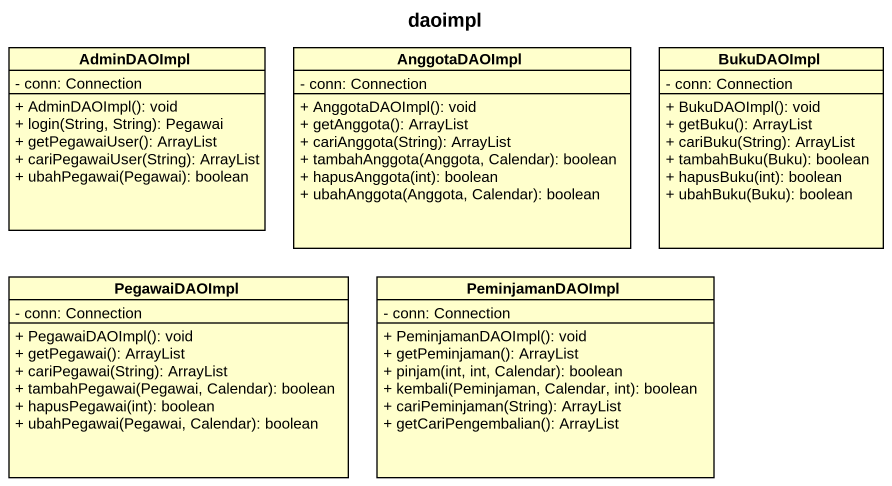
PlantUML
@startuml
title daoimpl
hide circle
hide empty members
skinparam classAttributeIconSize 0
class AdminDAOImpl {
  - conn: Connection
  + AdminDAOImpl(): void
  + login(String, String): Pegawai
  + getPegawaiUser(): ArrayList
  + cariPegawaiUser(String): ArrayList
  + ubahPegawai(Pegawai): boolean
}
class AnggotaDAOImpl {
  - conn: Connection
  + AnggotaDAOImpl(): void
  + getAnggota(): ArrayList
  + cariAnggota(String): ArrayList
  + tambahAnggota(Anggota, Calendar): boolean
  + hapusAnggota(int): boolean
  + ubahAnggota(Anggota, Calendar): boolean
}
class BukuDAOImpl {
  - conn: Connection
  + BukuDAOImpl(): void
  + getBuku(): ArrayList
  + cariBuku(String): ArrayList
  + tambahBuku(Buku): boolean
  + hapusBuku(int): boolean
  + ubahBuku(Buku): boolean
}
class PegawaiDAOImpl {
  - conn: Connection
  + PegawaiDAOImpl(): void
  + getPegawai(): ArrayList
  + cariPegawai(String): ArrayList
  + tambahPegawai(Pegawai, Calendar): boolean
  + hapusPegawai(int): boolean
  + ubahPegawai(Pegawai, Calendar): boolean
}
class PeminjamanDAOImpl {
  - conn: Connection
  + PeminjamanDAOImpl(): void
  + getPeminjaman(): ArrayList
  + pinjam(int, int, Calendar): boolean
  + kembali(Peminjaman, Calendar, int): boolean
  + cariPeminjaman(String): ArrayList
  + getCariPengembalian(): ArrayList
}
@enduml
